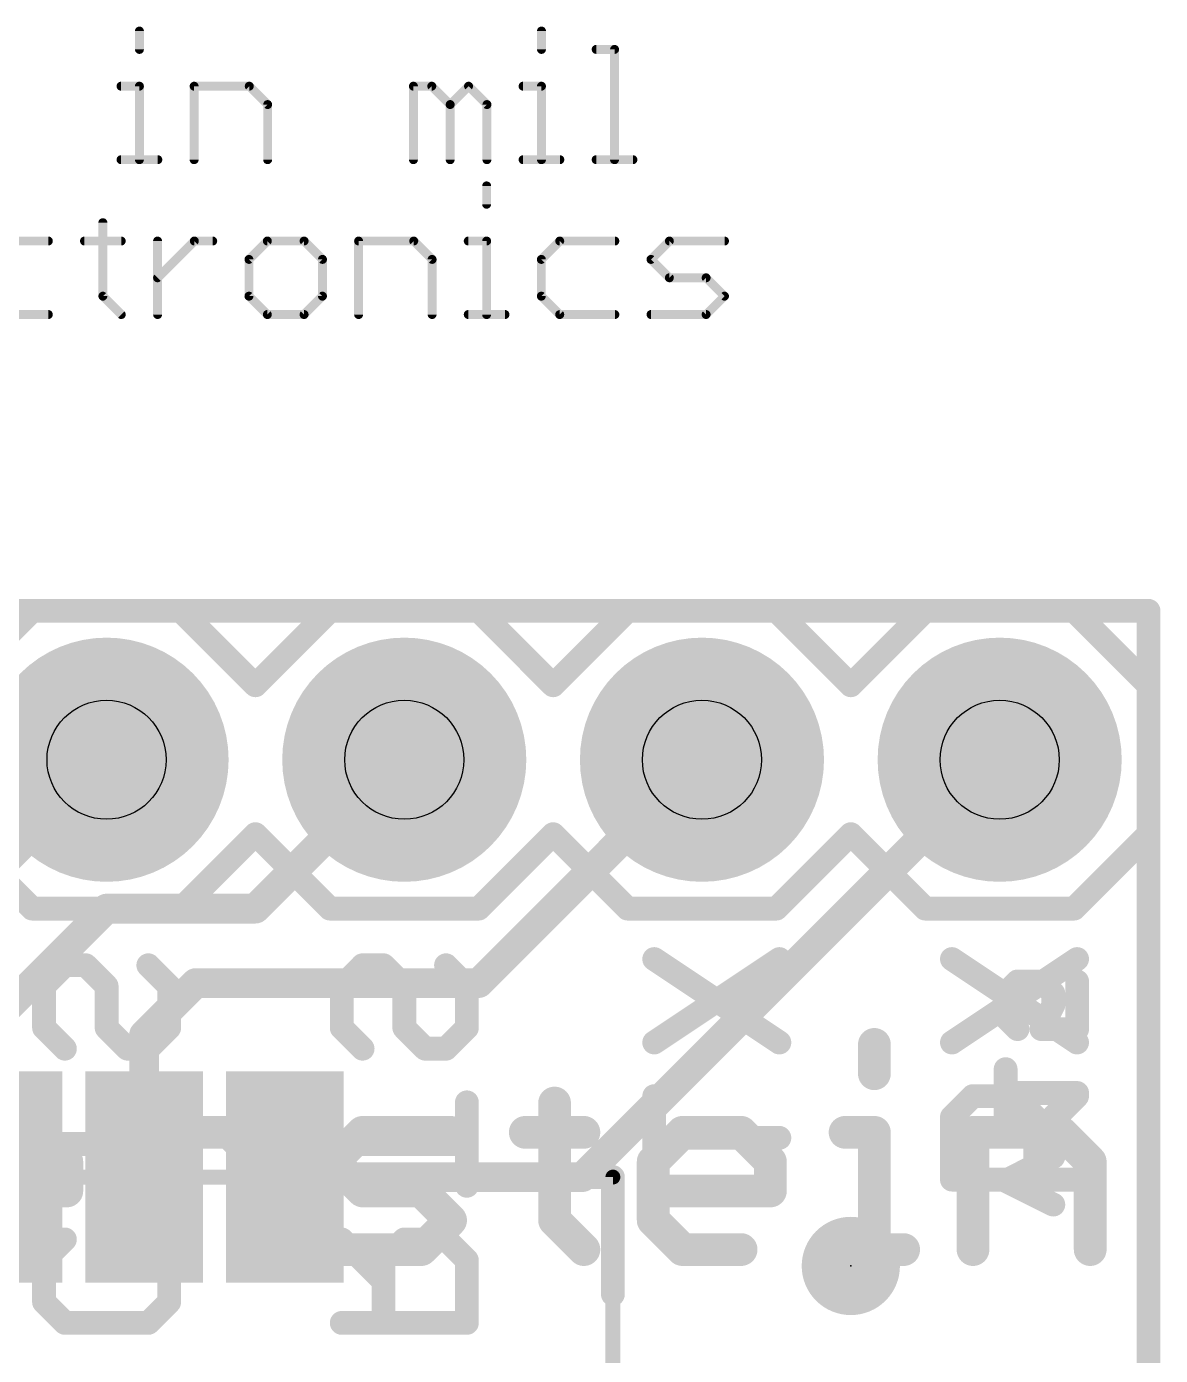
# Model space of a CAD drawing. Extents: x -28 to 79, y -23 to 28.
# Drawn here: x 15.83 to 25.5, y 16.51 to 27.84 of the extents above; entities that cross this region are included whole.
import ezdxf

# ---------------------------------------------------------------- set-up
doc = ezdxf.new("R2010")
doc.units = 0
for name, color, linetype in [('1', 12, 'CONTINUOUS'), ('16', 132, 'CONTINUOUS'), ('17', 110, 'CONTINUOUS'), ('20', 53, 'CONTINUOUS'), ('21', 53, 'CONTINUOUS'), ('22', 53, 'CONTINUOUS'), ('23', 53, 'CONTINUOUS'), ('29', 253, 'CONTINUOUS'), ('30', 253, 'CONTINUOUS'), ('31', 253, 'CONTINUOUS'), ('44', 253, 'CONTINUOUS'), ('47', 253, 'CONTINUOUS'), ('48', 253, 'CONTINUOUS'), ('51', 53, 'CONTINUOUS')]:
    doc.layers.add(name, color=color, linetype=linetype)

# ---------------------------------------------------------------- blocks, each defined once
blk = doc.blocks.new('PIE')
at = {"const_width": 0.5}
blk.add_lwpolyline([(0, -0.25, 1), (0, 0.25, 1), (0, -0.25)], format="xyb", dxfattribs=at)
blk = doc.blocks.new('RECT')
blk.add_solid([(-0.5, -0.5), (0.5, -0.5), (-0.5, 0.5), (0.5, 0.5)])
blk = doc.blocks.new('ROUNDP')
at = {"const_width": 0.5}
blk.add_lwpolyline([(0, -0.25, 1), (0, 0.25, 1), (0, -0.25)], format="xyb", dxfattribs=at)

msp = doc.modelspace()

# ---------------------------------------------------------------- linework, layer by layer
at = {"layer": '1'}
for points, const_width in [([(25.4, 22.86), (0, 22.86)], 0.2032), ([(25.4, 0), (25.4, 22.86)], 0.2032), ([(14.43, 19.51), (16.51, 21.59)], 0.254), ([(17.78, 20.32), (19.05, 21.59)], 0.254), ([(19.685, 19.685), (21.59, 21.59)], 0.254), ([(20.57, 18.03), (24.13, 21.59)], 0.254), ([(15.63, 19.44), (16.51, 20.32)], 0.254), ([(16.51, 20.32), (17.78, 20.32)], 0.254), ([(16.83, 19.243), (17.272, 19.685)], 0.254), ([(17.272, 19.685), (19.685, 19.685)], 0.254), ([(16.83, 18.03), (16.83, 19.243)], 0.254), ([(18.03, 18.03), (20.57, 18.03)], 0.254)]:
    msp.add_lwpolyline(points, dxfattribs=dict(at, const_width=const_width))
for points, const_width in [([(25.4508, 22.86, 1), (25.3492, 22.86)], 0.1016), ([(25.4, 22.8092, 1), (25.4, 22.9108)], 0.1016), ([(16.5549, 21.5451, 1), (16.4651, 21.6349)], 0.127), ([(19.0949, 21.5451, 1), (19.0051, 21.6349)], 0.127), ([(21.6349, 21.5451, 1), (21.5451, 21.6349)], 0.127), ([(24.1749, 21.5451, 1), (24.0851, 21.6349)], 0.127), ([(16.51, 20.3835, 1), (16.51, 20.2565)], 0.127), ([(16.5549, 20.2751, 1), (16.4651, 20.3649)], 0.127), ([(17.7351, 20.3649, 1), (17.8249, 20.2751)], 0.127), ([(17.78, 20.2565, 1), (17.78, 20.3835)], 0.127), ([(17.272, 19.7485, 1), (17.272, 19.6215)], 0.127), ([(17.3169, 19.6401, 1), (17.2271, 19.7299)], 0.127), ([(19.6401, 19.7299, 1), (19.7299, 19.6401)], 0.127), ([(19.685, 19.6215, 1), (19.685, 19.7485)], 0.127), ([(16.8935, 19.243, 1), (16.7665, 19.243)], 0.127), ([(16.7851, 19.2879, 1), (16.8749, 19.1981)], 0.127), ([(18.03, 18.0935, 1), (18.03, 17.9665)], 0.127), ([(20.5251, 18.0749, 1), (20.6149, 17.9851)], 0.127), ([(20.57, 17.9665, 1), (20.57, 18.0935)], 0.127), ([(16.7665, 18.03, 1), (16.8935, 18.03)], 0.127)]:
    msp.add_lwpolyline(points, format="xyb", dxfattribs=dict(at, const_width=const_width))
at = {"layer": '16', "const_width": 0.2032}
for points in [[(25.4, 22.86), (0, 22.86)], [(25.4, 0), (25.4, 22.86)], [(24.2825, 19.6989), (24.1808, 19.5972)], [(24.4859, 19.6989), (24.2825, 19.6989)], [(24.5875, 19.5972), (24.4859, 19.6989)], [(24.7909, 19.6989), (24.7909, 19.2922)], [(24.1808, 19.5972), (24.1808, 19.3939)], [(24.5875, 19.4956), (24.5875, 19.5972)], [(24.4859, 19.2922), (24.5875, 19.4956)], [(24.1808, 19.3939), (24.2825, 19.2922)], [(24.7909, 19.2922), (24.4859, 19.2922)], [(24.1808, 18.5438), (24.1808, 18.9505)], [(24.7909, 18.7471), (24.1808, 18.7471)], [(24.5875, 18.5438), (24.7909, 18.7471)], [(24.1808, 17.9987), (24.5875, 18.2021)], [(24.5875, 17.7954), (24.1808, 17.9987)]]:
    msp.add_lwpolyline(points, dxfattribs=at)
at = {"layer": '16', "const_width": 0.1016}
for points in [[(25.4508, 22.86, 1), (25.3492, 22.86)], [(25.4, 22.8092, 1), (25.4, 22.9108)], [(24.2825, 19.7497, 1), (24.2825, 19.6481)], [(24.3184, 19.663, 1), (24.2466, 19.7349)], [(24.5218, 19.7349, 1), (24.4499, 19.663)], [(24.4859, 19.6481, 1), (24.4859, 19.7497)], [(24.8417, 19.6989, 1), (24.7401, 19.6989)], [(24.2316, 19.5972, 1), (24.13, 19.5972)], [(24.1449, 19.6332, 1), (24.2167, 19.5613)], [(24.6383, 19.5972, 1), (24.5367, 19.5972)], [(24.5516, 19.5613, 1), (24.6235, 19.6332)], [(24.5367, 19.4956, 1), (24.6383, 19.4956)], [(24.633, 19.4728, 1), (24.5421, 19.5183)], [(24.2167, 19.4298, 1), (24.1449, 19.3579)], [(24.13, 19.3939, 1), (24.2316, 19.3939)], [(24.4859, 19.343, 1), (24.4859, 19.2414)], [(24.7909, 19.2414, 1), (24.7909, 19.343)], [(24.2466, 19.2563, 1), (24.3184, 19.3281)], [(24.4404, 19.3149, 1), (24.5313, 19.2695)], [(24.7401, 19.2922, 1), (24.8417, 19.2922)], [(24.2316, 18.9505, 1), (24.13, 18.9505)], [(24.1808, 18.7979, 1), (24.1808, 18.6963)], [(24.8268, 18.7112, 1), (24.755, 18.7831)], [(24.7909, 18.6963, 1), (24.7909, 18.7979)], [(24.13, 18.5438, 1), (24.2316, 18.5438)], [(24.5516, 18.5797, 1), (24.6235, 18.5078)], [(24.6103, 18.1567, 1), (24.5648, 18.2475)], [(24.2035, 18.0442, 1), (24.1581, 17.9533)], [(24.1581, 18.0442, 1), (24.2035, 17.9533)], [(24.5648, 17.7499, 1), (24.6103, 17.8408)]]:
    msp.add_lwpolyline(points, format="xyb", dxfattribs=at)
at = {"layer": '20', "const_width": 0.2032}
for points in [[(25.4, 22.86), (0, 22.86)], [(25.4, 0), (25.4, 22.86)]]:
    msp.add_lwpolyline(points, dxfattribs=at)
at = {"layer": '20', "const_width": 0.1016}
for points in [[(25.4508, 22.86, 1), (25.3492, 22.86)], [(25.4, 22.8092, 1), (25.4, 22.9108)]]:
    msp.add_lwpolyline(points, format="xyb", dxfattribs=at)
at = {"layer": '21', "const_width": 0.2032}
for points in [[(15.875, 22.86), (15.24, 22.225)], [(15.875, 22.86), (17.145, 22.86)], [(17.145, 22.86), (17.78, 22.225)], [(18.415, 22.86), (17.78, 22.225)], [(18.415, 22.86), (19.685, 22.86)], [(19.685, 22.86), (20.32, 22.225)], [(20.955, 22.86), (20.32, 22.225)], [(20.955, 22.86), (22.225, 22.86)], [(22.225, 22.86), (22.86, 22.225)], [(23.495, 22.86), (22.86, 22.225)], [(23.495, 22.86), (24.765, 22.86)], [(24.765, 22.86), (25.4, 22.225)], [(25.4, 22.225), (25.4, 20.955)], [(15.24, 20.955), (15.875, 20.32)], [(17.78, 20.955), (17.145, 20.32)], [(17.78, 20.955), (18.415, 20.32)], [(20.32, 20.955), (19.685, 20.32)], [(20.32, 20.955), (20.955, 20.32)], [(22.86, 20.955), (22.225, 20.32)], [(22.86, 20.955), (23.495, 20.32)], [(25.4, 20.955), (24.765, 20.32)], [(17.145, 20.32), (15.875, 20.32)], [(19.685, 20.32), (18.415, 20.32)], [(22.225, 20.32), (20.955, 20.32)], [(24.765, 20.32), (23.495, 20.32)], [(21.1827, 19.178), (22.2504, 19.8898)], [(21.1827, 19.8898), (22.2504, 19.178)], [(23.7227, 19.178), (24.7904, 19.8898)], [(23.7227, 19.8898), (24.7904, 19.178)], [(21.1827, 18.0086), (21.1827, 18.7204)], [(23.7227, 18.5425), (23.9006, 18.7204)], [(23.9006, 18.7204), (24.2565, 18.7204)], [(24.2565, 18.7204), (24.4345, 18.5425)], [(24.4345, 18.3645), (24.7904, 18.7204)], [(23.7227, 18.0086), (23.7227, 18.5425)], [(24.4345, 18.5425), (24.4345, 18.0086)], [(22.2504, 18.3645), (21.1827, 18.3645)], [(20.83, 18.03), (19.83, 18.03)], [(20.83, 18.03), (20.83, 17.03)], [(24.7904, 18.0086), (23.7227, 18.0086)]]:
    msp.add_lwpolyline(points, dxfattribs=at)
at = {"layer": '21', "const_width": 0.1016}
for points in [[(15.875, 22.9108, 1), (15.875, 22.8092)], [(15.9109, 22.8241, 1), (15.8391, 22.8959)], [(17.1809, 22.8959, 1), (17.1091, 22.8241)], [(17.145, 22.8092, 1), (17.145, 22.9108)], [(18.415, 22.9108, 1), (18.415, 22.8092)], [(18.4509, 22.8241, 1), (18.3791, 22.8959)], [(19.7209, 22.8959, 1), (19.6491, 22.8241)], [(19.685, 22.8092, 1), (19.685, 22.9108)], [(20.955, 22.9108, 1), (20.955, 22.8092)], [(20.9909, 22.8241, 1), (20.9191, 22.8959)], [(22.2609, 22.8959, 1), (22.1891, 22.8241)], [(22.225, 22.8092, 1), (22.225, 22.9108)], [(23.495, 22.9108, 1), (23.495, 22.8092)], [(23.5309, 22.8241, 1), (23.4591, 22.8959)], [(24.8009, 22.8959, 1), (24.7291, 22.8241)], [(24.765, 22.8092, 1), (24.765, 22.9108)], [(17.7441, 22.2609, 1), (17.8159, 22.1891)], [(17.7441, 22.1891, 1), (17.8159, 22.2609)], [(20.2841, 22.2609, 1), (20.3559, 22.1891)], [(20.2841, 22.1891, 1), (20.3559, 22.2609)], [(22.8241, 22.2609, 1), (22.8959, 22.1891)], [(22.8241, 22.1891, 1), (22.8959, 22.2609)], [(25.4508, 22.225, 1), (25.3492, 22.225)], [(25.3641, 22.1891, 1), (25.4359, 22.2609)], [(17.8159, 20.9909, 1), (17.7441, 20.9191)], [(17.8159, 20.9191, 1), (17.7441, 20.9909)], [(20.3559, 20.9909, 1), (20.2841, 20.9191)], [(20.3559, 20.9191, 1), (20.2841, 20.9909)], [(22.8959, 20.9909, 1), (22.8241, 20.9191)], [(22.8959, 20.9191, 1), (22.8241, 20.9909)], [(25.3492, 20.955, 1), (25.4508, 20.955)], [(25.4359, 20.9191, 1), (25.3641, 20.9909)], [(15.875, 20.3708, 1), (15.875, 20.2692)], [(15.8391, 20.2841, 1), (15.9109, 20.3559)], [(17.1091, 20.3559, 1), (17.1809, 20.2841)], [(17.145, 20.2692, 1), (17.145, 20.3708)], [(18.415, 20.3708, 1), (18.415, 20.2692)], [(18.3791, 20.2841, 1), (18.4509, 20.3559)], [(19.6491, 20.3559, 1), (19.7209, 20.2841)], [(19.685, 20.2692, 1), (19.685, 20.3708)], [(20.955, 20.3708, 1), (20.955, 20.2692)], [(20.9191, 20.2841, 1), (20.9909, 20.3559)], [(22.1891, 20.3559, 1), (22.2609, 20.2841)], [(22.225, 20.2692, 1), (22.225, 20.3708)], [(23.495, 20.3708, 1), (23.495, 20.2692)], [(23.4591, 20.2841, 1), (23.5309, 20.3559)], [(24.7291, 20.3559, 1), (24.8009, 20.2841)], [(24.765, 20.2692, 1), (24.765, 20.3708)], [(21.2109, 19.9321, 1), (21.1545, 19.8475)], [(22.2786, 19.8475, 1), (22.2222, 19.9321)], [(23.7509, 19.9321, 1), (23.6945, 19.8475)], [(24.8186, 19.8475, 1), (24.7622, 19.9321)], [(21.1545, 19.2203, 1), (21.2109, 19.1357)], [(22.2222, 19.1357, 1), (22.2786, 19.2203)], [(23.6945, 19.2203, 1), (23.7509, 19.1357)], [(24.7622, 19.1357, 1), (24.8186, 19.2203)], [(21.2335, 18.7204, 1), (21.1319, 18.7204)], [(23.9006, 18.7712, 1), (23.9006, 18.6696)], [(23.9366, 18.6845, 1), (23.8647, 18.7563)], [(24.2925, 18.7563, 1), (24.2206, 18.6845)], [(24.2565, 18.6696, 1), (24.2565, 18.7712)], [(24.8263, 18.6845, 1), (24.7545, 18.7563)], [(23.7735, 18.5425, 1), (23.6719, 18.5425)], [(23.6868, 18.5784, 1), (23.7586, 18.5065)], [(24.4853, 18.5425, 1), (24.3837, 18.5425)], [(24.3986, 18.5065, 1), (24.4704, 18.5784)], [(21.1827, 18.4153, 1), (21.1827, 18.3137)], [(22.2504, 18.3137, 1), (22.2504, 18.4153)], [(24.3986, 18.4004, 1), (24.4704, 18.3286)], [(19.83, 18.0808, 1), (19.83, 17.9792)], [(20.8808, 18.03, 1), (20.7792, 18.03)], [(20.83, 17.9792, 1), (20.83, 18.0808)], [(21.1319, 18.0086, 1), (21.2335, 18.0086)], [(23.7227, 18.0594, 1), (23.7227, 17.9578)], [(23.6719, 18.0086, 1), (23.7735, 18.0086)], [(24.3837, 18.0086, 1), (24.4853, 18.0086)], [(24.7904, 17.9578, 1), (24.7904, 18.0594)], [(20.7792, 17.03, 1), (20.8808, 17.03)]]:
    msp.add_lwpolyline(points, format="xyb", dxfattribs=at)
at = {"layer": '22', "const_width": 0.2032}
for points in [[(16.1546, 19.837), (15.9766, 19.6591)], [(16.3325, 19.837), (16.1546, 19.837)], [(16.5105, 19.6591), (16.3325, 19.837)], [(16.8664, 19.837), (17.0443, 19.6591)], [(18.6945, 19.837), (18.5166, 19.6591)], [(18.8725, 19.837), (18.6945, 19.837)], [(19.0505, 19.6591), (18.8725, 19.837)], [(19.4064, 19.837), (19.5843, 19.6591)], [(15.9766, 19.6591), (15.9766, 19.3031)], [(16.5105, 19.3031), (16.5105, 19.6591)], [(17.0443, 19.6591), (17.0443, 19.3031)], [(18.5166, 19.6591), (18.5166, 19.3031)], [(19.0505, 19.3031), (19.0505, 19.6591)], [(19.5843, 19.6591), (19.5843, 19.3031)], [(15.9766, 19.3031), (16.1546, 19.1252)], [(16.6884, 19.1252), (16.5105, 19.3031)], [(17.0443, 19.3031), (16.8664, 19.1252)], [(18.5166, 19.3031), (18.6945, 19.1252)], [(19.2284, 19.1252), (19.0505, 19.3031)], [(19.5843, 19.3031), (19.4064, 19.1252)], [(16.8664, 19.1252), (16.6884, 19.1252)], [(19.4064, 19.1252), (19.2284, 19.1252)], [(17.0443, 17.9558), (17.0443, 18.6676)], [(19.5843, 17.9558), (19.5843, 18.6676)], [(15.9766, 18.3117), (17.0443, 18.3117)], [(18.5166, 18.3117), (19.5843, 18.3117)], [(15.9766, 17.3203), (16.1546, 17.4982)], [(16.8664, 17.4982), (17.0443, 17.3203)], [(18.8725, 17.1423), (18.5166, 17.4982)], [(19.0505, 17.4982), (18.8725, 17.3203)], [(19.4064, 17.4982), (19.0505, 17.4982)], [(19.5843, 17.3203), (19.4064, 17.4982)], [(15.9766, 16.9644), (15.9766, 17.3203)], [(17.0443, 17.3203), (17.0443, 16.9644)], [(18.8725, 17.3203), (18.8725, 16.7864)], [(19.5843, 16.7864), (19.5843, 17.3203)], [(16.1546, 16.7864), (15.9766, 16.9644)], [(17.0443, 16.9644), (16.8664, 16.7864)], [(16.8664, 16.7864), (16.1546, 16.7864)], [(18.5166, 16.7864), (19.5843, 16.7864)]]:
    msp.add_lwpolyline(points, dxfattribs=at)
at = {"layer": '22', "const_width": 0.1016}
for points in [[(16.1546, 19.8878, 1), (16.1546, 19.7862)], [(16.1905, 19.8011, 1), (16.1186, 19.8729)], [(16.3684, 19.8729, 1), (16.2966, 19.8011)], [(16.3325, 19.7862, 1), (16.3325, 19.8878)], [(16.9023, 19.8729, 1), (16.8304, 19.8011)], [(18.6945, 19.8878, 1), (18.6945, 19.7862)], [(18.7305, 19.8011, 1), (18.6586, 19.8729)], [(18.9084, 19.8729, 1), (18.8366, 19.8011)], [(18.8725, 19.7862, 1), (18.8725, 19.8878)], [(19.4423, 19.8729, 1), (19.3704, 19.8011)], [(16.0274, 19.6591, 1), (15.9258, 19.6591)], [(15.9407, 19.695, 1), (16.0125, 19.6231)], [(16.5613, 19.6591, 1), (16.4597, 19.6591)], [(16.4745, 19.6231, 1), (16.5464, 19.695)], [(17.0951, 19.6591, 1), (16.9935, 19.6591)], [(17.0084, 19.6231, 1), (17.0802, 19.695)], [(18.5674, 19.6591, 1), (18.4658, 19.6591)], [(18.4807, 19.695, 1), (18.5525, 19.6231)], [(19.1013, 19.6591, 1), (18.9997, 19.6591)], [(19.0145, 19.6231, 1), (19.0864, 19.695)], [(19.6351, 19.6591, 1), (19.5335, 19.6591)], [(19.5484, 19.6231, 1), (19.6202, 19.695)], [(16.0125, 19.3391, 1), (15.9407, 19.2672)], [(16.5464, 19.3391, 1), (16.4745, 19.2672)], [(17.0802, 19.2672, 1), (17.0084, 19.3391)], [(18.5525, 19.3391, 1), (18.4807, 19.2672)], [(19.0864, 19.3391, 1), (19.0145, 19.2672)], [(19.6202, 19.2672, 1), (19.5484, 19.3391)], [(15.9258, 19.3031, 1), (16.0274, 19.3031)], [(16.4597, 19.3031, 1), (16.5613, 19.3031)], [(16.9935, 19.3031, 1), (17.0951, 19.3031)], [(18.4658, 19.3031, 1), (18.5674, 19.3031)], [(18.9997, 19.3031, 1), (19.1013, 19.3031)], [(19.5335, 19.3031, 1), (19.6351, 19.3031)], [(16.1186, 19.0893, 1), (16.1905, 19.1611)], [(16.6884, 19.176, 1), (16.6884, 19.0744)], [(16.6525, 19.0893, 1), (16.7243, 19.1611)], [(16.8304, 19.1611, 1), (16.9023, 19.0893)], [(16.8664, 19.0744, 1), (16.8664, 19.176)], [(18.6586, 19.0893, 1), (18.7305, 19.1611)], [(19.2284, 19.176, 1), (19.2284, 19.0744)], [(19.1925, 19.0893, 1), (19.2643, 19.1611)], [(19.3704, 19.1611, 1), (19.4423, 19.0893)], [(19.4064, 19.0744, 1), (19.4064, 19.176)], [(17.0951, 18.6676, 1), (16.9935, 18.6676)], [(19.6351, 18.6676, 1), (19.5335, 18.6676)], [(15.9766, 18.3625, 1), (15.9766, 18.2609)], [(17.0443, 18.2609, 1), (17.0443, 18.3625)], [(18.5166, 18.3625, 1), (18.5166, 18.2609)], [(19.5843, 18.2609, 1), (19.5843, 18.3625)], [(16.9935, 17.9558, 1), (17.0951, 17.9558)], [(19.5335, 17.9558, 1), (19.6351, 17.9558)], [(16.1905, 17.4623, 1), (16.1186, 17.5341)], [(16.9023, 17.5341, 1), (16.8304, 17.4623)], [(18.5525, 17.5341, 1), (18.4807, 17.4623)], [(19.0505, 17.549, 1), (19.0505, 17.4474)], [(19.0864, 17.4623, 1), (19.0145, 17.5341)], [(19.4423, 17.5341, 1), (19.3704, 17.4623)], [(19.4064, 17.4474, 1), (19.4064, 17.549)], [(16.0274, 17.3203, 1), (15.9258, 17.3203)], [(15.9407, 17.3562, 1), (16.0125, 17.2843)], [(17.0951, 17.3203, 1), (16.9935, 17.3203)], [(17.0084, 17.2843, 1), (17.0802, 17.3562)], [(18.9233, 17.3203, 1), (18.8217, 17.3203)], [(18.8366, 17.3562, 1), (18.9084, 17.2843)], [(19.6351, 17.3203, 1), (19.5335, 17.3203)], [(19.5484, 17.2843, 1), (19.6202, 17.3562)], [(18.8366, 17.1064, 1), (18.9084, 17.1782)], [(16.0125, 17.0003, 1), (15.9407, 16.9284)], [(15.9258, 16.9644, 1), (16.0274, 16.9644)], [(16.9935, 16.9644, 1), (17.0951, 16.9644)], [(17.0802, 16.9284, 1), (17.0084, 17.0003)], [(16.1546, 16.8372, 1), (16.1546, 16.7356)], [(16.1186, 16.7505, 1), (16.1905, 16.8223)], [(16.8304, 16.8223, 1), (16.9023, 16.7505)], [(16.8664, 16.7356, 1), (16.8664, 16.8372)], [(18.5166, 16.8372, 1), (18.5166, 16.7356)], [(18.8217, 16.7864, 1), (18.9233, 16.7864)], [(19.5335, 16.7864, 1), (19.6351, 16.7864)], [(19.5843, 16.7356, 1), (19.5843, 16.8372)]]:
    msp.add_lwpolyline(points, format="xyb", dxfattribs=at)
at = {"layer": '23'}
msp.add_point((22.86, 17.272), dxfattribs=at)
at = {"layer": '44'}
for centre in [(16.51, 21.59), (19.05, 21.59), (21.59, 21.59), (24.13, 21.59)]:
    msp.add_circle(centre, 0.508, dxfattribs=at)
at = {"layer": '47', "const_width": 0.0762}
for points in [[(16.7903, 27.8055), (16.7903, 27.6487)], [(20.2205, 27.8055), (20.2205, 27.6487)], [(20.6874, 27.6487), (20.8442, 27.6487)], [(20.8442, 27.6487), (20.8442, 26.7081)], [(16.6335, 27.3352), (16.7903, 27.3352)], [(16.7903, 27.3352), (16.7903, 26.7081)], [(17.2572, 26.7081), (17.2572, 27.3352)], [(17.2572, 27.3352), (17.7275, 27.3352)], [(17.7275, 27.3352), (17.8843, 27.1784)], [(19.1282, 26.7081), (19.1282, 27.3352)], [(19.1282, 27.3352), (19.285, 27.3352)], [(19.285, 27.3352), (19.4418, 27.1784)], [(19.4418, 27.1784), (19.5985, 27.3352)], [(19.5985, 27.3352), (19.7553, 27.1784)], [(20.0638, 27.3352), (20.2205, 27.3352)], [(20.2205, 27.3352), (20.2205, 26.7081)], [(17.8843, 27.1784), (17.8843, 26.7081)], [(19.4418, 27.1784), (19.4418, 26.7081)], [(19.7553, 27.1784), (19.7553, 26.7081)], [(16.6335, 26.7081), (16.9471, 26.7081)], [(20.0638, 26.7081), (20.3773, 26.7081)], [(20.6874, 26.7081), (21.001, 26.7081)], [(19.7528, 26.4847), (19.7528, 26.3279)], [(16.4784, 26.1711), (16.4784, 25.5441)], [(16.0132, 26.0144), (15.5429, 26.0144)], [(16.3217, 26.0144), (16.6352, 26.0144)], [(16.9454, 25.3873), (16.9454, 26.0144)], [(16.9454, 25.7008), (17.2589, 26.0144)], [(17.2589, 26.0144), (17.4157, 26.0144)], [(17.8817, 26.0144), (17.725, 25.8576)], [(18.1953, 26.0144), (17.8817, 26.0144)], [(18.352, 25.8576), (18.1953, 26.0144)], [(18.6605, 25.3873), (18.6605, 26.0144)], [(18.6605, 26.0144), (19.1308, 26.0144)], [(19.1308, 26.0144), (19.2875, 25.8576)], [(19.596, 26.0144), (19.7528, 26.0144)], [(19.7528, 26.0144), (19.7528, 25.3873)], [(20.3764, 26.0144), (20.2197, 25.8576)], [(20.8467, 26.0144), (20.3764, 26.0144)], [(21.1552, 25.8576), (21.312, 26.0144)], [(21.312, 26.0144), (21.7823, 26.0144)], [(17.725, 25.8576), (17.725, 25.5441)], [(18.352, 25.5441), (18.352, 25.8576)], [(19.2875, 25.8576), (19.2875, 25.3873)], [(20.2197, 25.8576), (20.2197, 25.5441)], [(21.312, 25.7008), (21.1552, 25.8576)], [(21.6255, 25.7008), (21.312, 25.7008)], [(21.7823, 25.5441), (21.6255, 25.7008)], [(16.4784, 25.5441), (16.6352, 25.3873)], [(17.725, 25.5441), (17.8817, 25.3873)], [(18.1953, 25.3873), (18.352, 25.5441)], [(20.2197, 25.5441), (20.3764, 25.3873)], [(21.6255, 25.3873), (21.7823, 25.5441)], [(15.5429, 25.3873), (16.0132, 25.3873)], [(17.8817, 25.3873), (18.1953, 25.3873)], [(19.596, 25.3873), (19.9095, 25.3873)], [(20.3764, 25.3873), (20.8467, 25.3873)], [(21.1552, 25.3873), (21.6255, 25.3873)]]:
    msp.add_lwpolyline(points, dxfattribs=at)
at = {"layer": '47', "const_width": 0.0381}
for points in [[(16.8093, 27.8055, 1), (16.7712, 27.8055)], [(20.2396, 27.8055, 1), (20.2015, 27.8055)], [(16.7712, 27.6487, 1), (16.8093, 27.6487)], [(20.2015, 27.6487, 1), (20.2396, 27.6487)], [(20.6874, 27.6678, 1), (20.6874, 27.6297)], [(20.8632, 27.6487, 1), (20.8251, 27.6487)], [(20.8442, 27.6297, 1), (20.8442, 27.6678)], [(16.6335, 27.3542, 1), (16.6335, 27.3161)], [(16.8093, 27.3352, 1), (16.7712, 27.3352)], [(16.7903, 27.3161, 1), (16.7903, 27.3542)], [(17.2762, 27.3352, 1), (17.2381, 27.3352)], [(17.2572, 27.3542, 1), (17.2572, 27.3161)], [(17.741, 27.3486, 1), (17.714, 27.3217)], [(17.7275, 27.3161, 1), (17.7275, 27.3542)], [(19.1282, 27.3542, 1), (19.1282, 27.3161)], [(19.1473, 27.3352, 1), (19.1092, 27.3352)], [(19.2985, 27.3486, 1), (19.2715, 27.3217)], [(19.285, 27.3161, 1), (19.285, 27.3542)], [(19.612, 27.3486, 1), (19.5851, 27.3217)], [(19.612, 27.3217, 1), (19.5851, 27.3486)], [(20.0638, 27.3542, 1), (20.0638, 27.3161)], [(20.2396, 27.3352, 1), (20.2015, 27.3352)], [(20.2205, 27.3161, 1), (20.2205, 27.3542)], [(17.9033, 27.1784, 1), (17.8652, 27.1784)], [(17.8708, 27.1649, 1), (17.8977, 27.1919)], [(19.4608, 27.1784, 1), (19.4227, 27.1784)], [(19.4283, 27.1919, 1), (19.4552, 27.1649)], [(19.4283, 27.1649, 1), (19.4552, 27.1919)], [(19.7744, 27.1784, 1), (19.7363, 27.1784)], [(19.7418, 27.1649, 1), (19.7688, 27.1919)], [(16.6335, 26.7272, 1), (16.6335, 26.6891)], [(16.7712, 26.7081, 1), (16.8093, 26.7081)], [(16.9471, 26.6891, 1), (16.9471, 26.7272)], [(17.2381, 26.7081, 1), (17.2762, 26.7081)], [(17.8652, 26.7081, 1), (17.9033, 26.7081)], [(19.1092, 26.7081, 1), (19.1473, 26.7081)], [(19.4227, 26.7081, 1), (19.4608, 26.7081)], [(19.7363, 26.7081, 1), (19.7744, 26.7081)], [(20.0638, 26.7272, 1), (20.0638, 26.6891)], [(20.2015, 26.7081, 1), (20.2396, 26.7081)], [(20.3773, 26.6891, 1), (20.3773, 26.7272)], [(20.6874, 26.7272, 1), (20.6874, 26.6891)], [(20.8251, 26.7081, 1), (20.8632, 26.7081)], [(21.001, 26.6891, 1), (21.001, 26.7272)], [(19.7718, 26.4847, 1), (19.7337, 26.4847)], [(19.7337, 26.3279, 1), (19.7718, 26.3279)], [(16.4975, 26.1711, 1), (16.4594, 26.1711)], [(16.0132, 25.9953, 1), (16.0132, 26.0334)], [(16.3217, 26.0334, 1), (16.3217, 25.9953)], [(16.6352, 25.9953, 1), (16.6352, 26.0334)], [(16.9644, 26.0144, 1), (16.9263, 26.0144)], [(17.2589, 26.0334, 1), (17.2589, 25.9953)], [(17.2724, 26.0009, 1), (17.2454, 26.0278)], [(17.4157, 25.9953, 1), (17.4157, 26.0334)], [(17.8817, 26.0334, 1), (17.8817, 25.9953)], [(17.8952, 26.0009, 1), (17.8682, 26.0278)], [(18.2087, 26.0278, 1), (18.1818, 26.0009)], [(18.1953, 25.9953, 1), (18.1953, 26.0334)], [(18.6795, 26.0144, 1), (18.6414, 26.0144)], [(18.6605, 26.0334, 1), (18.6605, 25.9953)], [(19.1442, 26.0278, 1), (19.1173, 26.0009)], [(19.1308, 25.9953, 1), (19.1308, 26.0334)], [(19.596, 26.0334, 1), (19.596, 25.9953)], [(19.7718, 26.0144, 1), (19.7337, 26.0144)], [(19.7528, 25.9953, 1), (19.7528, 26.0334)], [(20.3764, 26.0334, 1), (20.3764, 25.9953)], [(20.3899, 26.0009, 1), (20.363, 26.0278)], [(20.8467, 25.9953, 1), (20.8467, 26.0334)], [(21.312, 26.0334, 1), (21.312, 25.9953)], [(21.3254, 26.0009, 1), (21.2985, 26.0278)], [(21.7823, 25.9953, 1), (21.7823, 26.0334)], [(17.744, 25.8576, 1), (17.7059, 25.8576)], [(17.7115, 25.8711, 1), (17.7384, 25.8441)], [(18.3711, 25.8576, 1), (18.333, 25.8576)], [(18.3386, 25.8441, 1), (18.3655, 25.8711)], [(19.3066, 25.8576, 1), (19.2685, 25.8576)], [(19.2741, 25.8441, 1), (19.301, 25.8711)], [(20.2062, 25.8711, 1), (20.2331, 25.8441)], [(20.2387, 25.8576, 1), (20.2006, 25.8576)], [(21.1687, 25.8711, 1), (21.1417, 25.8441)], [(21.1417, 25.8711, 1), (21.1687, 25.8441)], [(16.9319, 25.7143, 1), (16.9588, 25.6874)], [(21.312, 25.7199, 1), (21.312, 25.6818)], [(21.2985, 25.6874, 1), (21.3254, 25.7143)], [(21.639, 25.7143, 1), (21.612, 25.6874)], [(21.6255, 25.6818, 1), (21.6255, 25.7199)], [(16.4594, 25.5441, 1), (16.4975, 25.5441)], [(16.4919, 25.5575, 1), (16.465, 25.5306)], [(17.7059, 25.5441, 1), (17.744, 25.5441)], [(17.7384, 25.5575, 1), (17.7115, 25.5306)], [(18.333, 25.5441, 1), (18.3711, 25.5441)], [(18.3655, 25.5306, 1), (18.3386, 25.5575)], [(20.2331, 25.5575, 1), (20.2062, 25.5306)], [(20.2006, 25.5441, 1), (20.2387, 25.5441)], [(21.7957, 25.5306, 1), (21.7688, 25.5575)], [(21.7688, 25.5306, 1), (21.7957, 25.5575)], [(16.0132, 25.3682, 1), (16.0132, 25.4063)], [(16.6217, 25.3738, 1), (16.6487, 25.4008)], [(16.9263, 25.3873, 1), (16.9644, 25.3873)], [(17.8817, 25.4063, 1), (17.8817, 25.3682)], [(17.8682, 25.3738, 1), (17.8952, 25.4008)], [(18.1818, 25.4008, 1), (18.2087, 25.3738)], [(18.1953, 25.3682, 1), (18.1953, 25.4063)], [(18.6414, 25.3873, 1), (18.6795, 25.3873)], [(19.2685, 25.3873, 1), (19.3066, 25.3873)], [(19.596, 25.4063, 1), (19.596, 25.3682)], [(19.7337, 25.3873, 1), (19.7718, 25.3873)], [(19.9095, 25.3682, 1), (19.9095, 25.4063)], [(20.3764, 25.4063, 1), (20.3764, 25.3682)], [(20.363, 25.3738, 1), (20.3899, 25.4008)], [(20.8467, 25.3682, 1), (20.8467, 25.4063)], [(21.1552, 25.4063, 1), (21.1552, 25.3682)], [(21.612, 25.4008, 1), (21.639, 25.3738)], [(21.6255, 25.3682, 1), (21.6255, 25.4063)]]:
    msp.add_lwpolyline(points, format="xyb", dxfattribs=at)
at = {"layer": '48', "const_width": 0.2794}
for points in [[(23.061, 19.1616), (23.061, 18.9116)], [(20.3325, 18.6616), (20.3325, 17.6617)], [(15.421, 18.4116), (15.9209, 18.4116)], [(15.9209, 18.4116), (16.1709, 18.1616)], [(16.8082, 17.4117), (16.8082, 18.4116)], [(16.8082, 18.4116), (17.5581, 18.4116)], [(17.5581, 18.4116), (17.8081, 18.1616)], [(18.4453, 18.1616), (18.6953, 18.4116)], [(18.6953, 18.4116), (19.4452, 18.4116)], [(20.0825, 18.4116), (20.5824, 18.4116)], [(21.1739, 18.1616), (21.4239, 18.4116)], [(21.4239, 18.4116), (21.9239, 18.4116)], [(21.9239, 18.4116), (22.1738, 18.1616)], [(22.8111, 18.4116), (23.061, 18.4116)], [(23.061, 18.4116), (23.061, 17.4117)], [(23.9025, 17.4117), (23.9025, 18.4116)], [(23.9025, 18.4116), (24.6524, 18.4116)], [(24.6524, 18.4116), (24.9024, 18.1616)], [(16.1709, 18.1616), (16.1709, 17.9117)], [(17.8081, 18.1616), (17.8081, 17.4117)], [(18.6953, 17.9117), (18.4453, 18.1616)], [(21.1739, 17.6617), (21.1739, 18.1616)], [(22.1738, 18.1616), (22.1738, 17.9117)], [(24.9024, 18.1616), (24.9024, 17.4117)], [(16.1709, 17.9117), (15.171, 17.9117)], [(19.1953, 17.9117), (18.6953, 17.9117)], [(19.4452, 17.6617), (19.1953, 17.9117)], [(22.1738, 17.9117), (21.1739, 17.9117)], [(19.1953, 17.4117), (19.4452, 17.6617)], [(20.3325, 17.6617), (20.5824, 17.4117)], [(21.4239, 17.4117), (21.1739, 17.6617)], [(15.9209, 17.4117), (15.421, 17.4117)], [(18.4453, 17.4117), (19.1953, 17.4117)], [(21.9239, 17.4117), (21.4239, 17.4117)], [(22.8111, 17.4117), (23.311, 17.4117)]]:
    msp.add_lwpolyline(points, dxfattribs=at)
at = {"layer": '48', "const_width": 0.1397}
for points in [[(23.1309, 19.1616, 1), (22.9912, 19.1616)], [(22.9912, 18.9116, 1), (23.1309, 18.9116)], [(20.4023, 18.6616, 1), (20.2626, 18.6616)], [(15.9703, 18.461, 1), (15.8716, 18.3622)], [(15.9209, 18.3418, 1), (15.9209, 18.4815)], [(16.878, 18.4116, 1), (16.7383, 18.4116)], [(16.8082, 18.4815, 1), (16.8082, 18.3418)], [(17.6075, 18.461, 1), (17.5087, 18.3622)], [(17.5581, 18.3418, 1), (17.5581, 18.4815)], [(18.6953, 18.4815, 1), (18.6953, 18.3418)], [(18.7447, 18.3622, 1), (18.6459, 18.461)], [(19.4452, 18.3418, 1), (19.4452, 18.4815)], [(20.0825, 18.4815, 1), (20.0825, 18.3418)], [(20.5824, 18.3418, 1), (20.5824, 18.4815)], [(21.4239, 18.4815, 1), (21.4239, 18.3418)], [(21.4733, 18.3622, 1), (21.3745, 18.461)], [(21.9732, 18.461, 1), (21.8745, 18.3622)], [(21.9239, 18.3418, 1), (21.9239, 18.4815)], [(22.8111, 18.4815, 1), (22.8111, 18.3418)], [(23.1309, 18.4116, 1), (22.9912, 18.4116)], [(23.061, 18.3418, 1), (23.061, 18.4815)], [(23.9025, 18.4815, 1), (23.9025, 18.3418)], [(23.9724, 18.4116, 1), (23.8327, 18.4116)], [(24.7018, 18.461, 1), (24.6031, 18.3622)], [(24.6524, 18.3418, 1), (24.6524, 18.4815)], [(16.2408, 18.1616, 1), (16.1011, 18.1616)], [(16.1215, 18.1122, 1), (16.2203, 18.211)], [(17.8779, 18.1616, 1), (17.7382, 18.1616)], [(17.7587, 18.1122, 1), (17.8575, 18.211)], [(18.4947, 18.211, 1), (18.3959, 18.1122)], [(18.3959, 18.211, 1), (18.4947, 18.1122)], [(21.2438, 18.1616, 1), (21.1041, 18.1616)], [(21.1245, 18.211, 1), (21.2233, 18.1122)], [(22.2437, 18.1616, 1), (22.104, 18.1616)], [(22.1244, 18.1122, 1), (22.2232, 18.211)], [(24.9723, 18.1616, 1), (24.8326, 18.1616)], [(24.853, 18.1122, 1), (24.9518, 18.211)], [(16.1709, 17.8418, 1), (16.1709, 17.9815)], [(18.6953, 17.9815, 1), (18.6953, 17.8418)], [(18.6459, 17.8623, 1), (18.7447, 17.9611)], [(19.2447, 17.9611, 1), (19.1459, 17.8623)], [(19.1953, 17.8418, 1), (19.1953, 17.9815)], [(21.1739, 17.9815, 1), (21.1739, 17.8418)], [(22.1738, 17.8418, 1), (22.1738, 17.9815)], [(16.1011, 17.9117, 1), (16.2408, 17.9117)], [(22.104, 17.9117, 1), (22.2437, 17.9117)], [(19.4946, 17.6123, 1), (19.3958, 17.7111)], [(20.3818, 17.7111, 1), (20.2831, 17.6123)], [(21.2233, 17.7111, 1), (21.1245, 17.6123)], [(19.3958, 17.6123, 1), (19.4946, 17.7111)], [(20.2626, 17.6617, 1), (20.4023, 17.6617)], [(21.1041, 17.6617, 1), (21.2438, 17.6617)], [(15.9209, 17.3419, 1), (15.9209, 17.4815)], [(16.7383, 17.4117, 1), (16.878, 17.4117)], [(17.7382, 17.4117, 1), (17.8779, 17.4117)], [(18.4453, 17.4815, 1), (18.4453, 17.3419)], [(19.1459, 17.4611, 1), (19.2447, 17.3623)], [(19.1953, 17.3419, 1), (19.1953, 17.4815)], [(20.533, 17.3623, 1), (20.6318, 17.4611)], [(21.4239, 17.4815, 1), (21.4239, 17.3419)], [(21.3745, 17.3623, 1), (21.4733, 17.4611)], [(21.9239, 17.3419, 1), (21.9239, 17.4815)], [(22.8111, 17.4815, 1), (22.8111, 17.3419)], [(22.9912, 17.4117, 1), (23.1309, 17.4117)], [(23.311, 17.3419, 1), (23.311, 17.4815)], [(23.8327, 17.4117, 1), (23.9724, 17.4117)], [(24.8326, 17.4117, 1), (24.9723, 17.4117)]]:
    msp.add_lwpolyline(points, format="xyb", dxfattribs=at)
at = {"layer": '51', "const_width": 0.127}
for points in [[(20.83, 18.03), (-4.97, 18.03)], [(20.83, 4.83), (20.83, 18.03)]]:
    msp.add_lwpolyline(points, dxfattribs=at)
at = {"layer": '51', "const_width": 0.0635}
for points in [[(20.8618, 18.03, 1), (20.7983, 18.03)], [(20.83, 17.9983, 1), (20.83, 18.0617)]]:
    msp.add_lwpolyline(points, format="xyb", dxfattribs=at)

# ---------------------------------------------------------------- block references
at = {"layer": '1'}
for name, p, xscale, yscale in [('RECT', (15.63, 18.03), 0.8, 1.6), ('RECT', (16.83, 18.03), 0.8, 1.6), ('RECT', (18.03, 18.03), 0.8, 1.6), ('PIE', (22.86, 17.272), 0.635, 0.635)]:
    msp.add_blockref(name, p, dxfattribs=dict(at, xscale=xscale, yscale=yscale))
at = {"layer": '17', "xscale": 1.8796, "yscale": 1.8796, "rotation": 90}
for p in [(16.51, 21.59), (16.51, 21.59), (19.05, 21.59), (19.05, 21.59), (21.59, 21.59), (21.59, 21.59), (24.13, 21.59), (24.13, 21.59)]:
    msp.add_blockref('ROUNDP', p, dxfattribs=at)
at = {"layer": '29', "xscale": 2.0828, "yscale": 2.0828, "rotation": 90}
for p in [(16.51, 21.59), (19.05, 21.59), (21.59, 21.59), (24.13, 21.59)]:
    msp.add_blockref('ROUNDP', p, dxfattribs=at)
at = {"layer": '29'}
for name, p, xscale, yscale in [('RECT', (15.63, 18.03), 1.0032, 1.8032), ('RECT', (16.83, 18.03), 1.0032, 1.8032), ('RECT', (18.03, 18.03), 1.0032, 1.8032), ('PIE', (22.86, 17.272), 0.8382, 0.8382)]:
    msp.add_blockref(name, p, dxfattribs=dict(at, xscale=xscale, yscale=yscale))
at = {"layer": '30', "xscale": 2.0828, "yscale": 2.0828, "rotation": 90}
for p in [(16.51, 21.59), (19.05, 21.59), (21.59, 21.59), (24.13, 21.59)]:
    msp.add_blockref('ROUNDP', p, dxfattribs=at)
at = {"layer": '31', "xscale": 0.8, "yscale": 1.6}
for p in [(15.63, 18.03), (16.83, 18.03), (18.03, 18.03)]:
    msp.add_blockref('RECT', p, dxfattribs=at)
at = {"layer": '51', "xscale": 0.508, "yscale": 0.508}
for p in [(16.51, 21.59), (19.05, 21.59), (21.59, 21.59), (24.13, 21.59)]:
    msp.add_blockref('RECT', p, dxfattribs=at)

doc.saveas('drawing.dxf')
